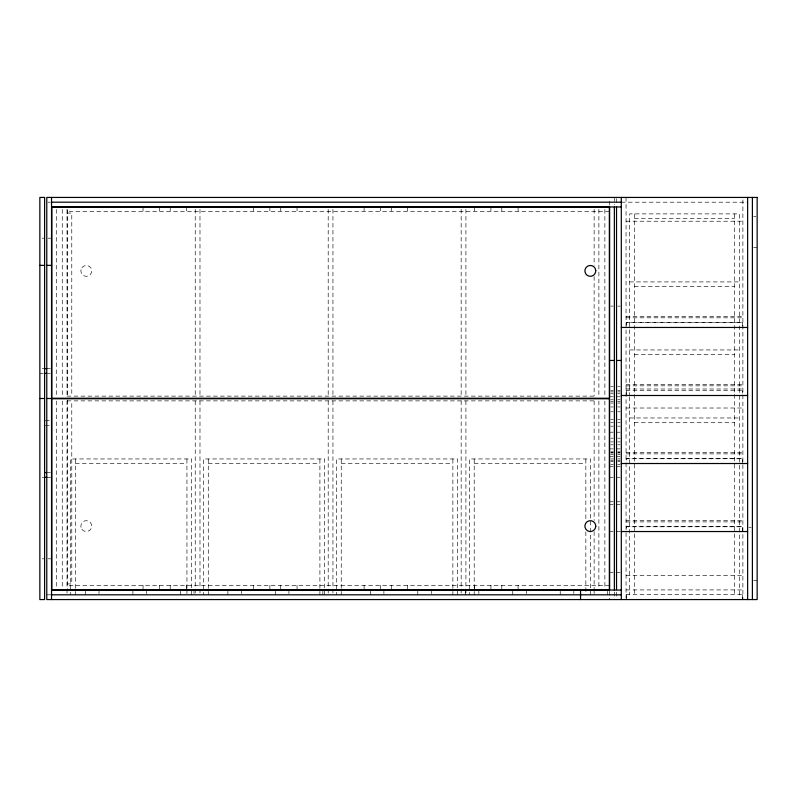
<?xml version="1.0" encoding="UTF-8"?>
<svg xmlns="http://www.w3.org/2000/svg" width="797" height="797" viewBox="0 0 797 797"><rect width="100%" height="100%" fill="white"/><g stroke="black" fill="none" stroke-linecap="round" stroke-linejoin="round"><path stroke-width="0.6" stroke-dasharray="3.98 2.99" d="M47.969 202.189L50.341 202.189M621.301 202.189L747.636 202.189M609.615 211.703L69.737 211.703L69.737 209.322M67.018 213.058L71.78 213.058L71.78 396.009M753.583 216.455L755.964 216.455M634.342 218.647L734.595 218.647M626.053 221.217L742.884 221.217M42.231 238.193L44.602 238.193M47.969 238.193L51.536 238.193M753.583 247.459L757.15 247.459M629.58 281.919L739.357 281.919M634.342 286.671L734.595 286.671M610.801 306.118L613.182 306.118M617.735 306.118L620.106 306.118M626.053 316.598L742.884 316.598M626.053 317.814L742.884 317.814M626.053 322.576L742.884 322.576M629.58 349.943L739.357 349.943M634.342 354.695L734.595 354.695M42.231 368.613L44.602 368.613M46.774 368.613L50.36 368.613M39.85 373.365L43.357 373.365M48.029 373.365L50.36 373.365M626.053 384.622L742.884 384.622M626.053 385.838L742.884 385.838M610.801 386.545L613.182 386.545M617.735 386.545L620.106 386.545M626.053 388.986L742.884 388.986M610.801 390.44L613.182 390.44M617.735 390.44L620.106 390.44M626.053 390.6L742.884 390.6M610.801 391.895L613.182 391.895M617.735 391.895L620.106 391.895M610.801 393.748L613.182 393.748M617.735 393.748L620.106 393.748M67.018 396.119L594.124 396.119M609.615 396.757L613.182 396.757M616.539 396.757L620.106 396.757M610.801 399.755L613.182 399.755M617.735 399.755L620.106 399.755M67.018 400.881L594.124 400.881M610.801 401.608L613.182 401.608M617.735 401.608L620.106 401.608M610.801 403.063L613.182 403.063M617.735 403.063L620.106 403.063M610.801 406.958L613.182 406.958M617.735 406.958L620.106 406.958M626.053 408.014L742.884 408.014M610.801 411.78L613.182 411.78M617.735 411.78L620.106 411.78M629.58 417.967L739.357 417.967M610.801 419.571L613.182 419.571M617.735 419.571L620.106 419.571M45.28 420.577L50.36 420.577M610.801 422.48L613.182 422.48M617.735 422.48L620.106 422.48M634.342 422.719L734.595 422.719M45.28 425.329L50.36 425.329M610.801 426.186L613.182 426.186M617.735 426.186L620.106 426.186M609.615 432.193L613.182 432.193M616.539 432.193L620.106 432.193M610.801 438.191L613.182 438.191M617.735 438.191L620.106 438.191M610.801 441.907L613.182 441.907M617.735 441.907L620.106 441.907M610.801 444.806L613.182 444.806M617.735 444.806L620.106 444.806M609.615 448.89L613.182 448.89M616.539 448.89L620.106 448.89M610.801 451.849L613.182 451.849M617.735 451.849L620.106 451.849M610.801 452.606L613.182 452.606M617.735 452.606L620.106 452.606M626.053 452.646L742.884 452.646M610.801 452.955L613.182 452.955M617.735 452.955L620.106 452.955M626.053 453.862L742.884 453.862M610.801 454.37L613.182 454.37M617.735 454.37L620.106 454.37M609.615 456.641L613.182 456.641M616.539 456.641L620.106 456.641M626.053 458.624L742.884 458.624M610.801 458.923L613.182 458.923M617.735 458.923L620.106 458.923M610.801 460.337L613.182 460.337M617.735 460.337L620.106 460.337M610.801 461.433L613.182 461.433M617.735 461.433L620.106 461.433M75.307 463.705L186.946 463.705M208.276 463.705L319.906 463.705M341.236 463.705L452.875 463.705M474.205 463.705L585.845 463.705M610.801 464.402L613.182 464.402M617.735 464.402L620.106 464.402M609.615 466.424L613.182 466.424M616.539 466.424L620.106 466.424M48.029 472.541L50.36 472.541M42.231 477.293L44.602 477.293M46.774 477.293L51.536 477.293M609.615 477.293L613.182 477.293M616.539 477.293L620.106 477.293M609.615 501.751L613.182 501.751M616.539 501.751L620.106 501.751M609.615 504.461L613.182 504.461M616.539 504.461L620.106 504.461M626.053 520.67L742.884 520.67M626.053 521.896L742.884 521.896M626.053 526.648L742.884 526.648M748.831 527.285L751.202 527.285M609.615 531.639L613.182 531.639M616.539 531.639L620.106 531.639M42.231 558.807L44.602 558.807M47.969 558.807L51.536 558.807M609.615 572.395L613.182 572.395M616.539 572.395L620.106 572.395M626.053 575.653L742.884 575.653M753.583 580.545L757.15 580.545M67.018 583.942L71.78 583.942L71.78 400.991M609.615 585.297L69.737 585.297L69.737 590.049M626.053 589.919L742.884 589.919M46.774 594.811L51.536 594.811M626.053 594.672L742.884 594.672M742.884 199.818L742.884 464.213M742.884 464.751L742.884 599.563M742.615 326.272L742.615 322.705L626.322 322.705L626.322 327.457M742.615 390.729L742.615 393.11M742.615 463.515L742.615 458.753L626.322 458.753L626.322 463.515M742.615 531.539L742.615 526.777L626.322 526.777L626.322 531.539M742.615 594.811L742.615 599.563M739.357 594.672L739.357 213.885L629.58 213.885L629.58 395.631M734.595 213.885L734.595 393.16M734.595 394.395L734.595 594.672M634.342 213.885L634.342 393.16M634.342 394.395L634.342 594.672M629.58 396.866L629.58 594.672M626.322 390.729L626.322 395.491M626.322 594.811L626.322 599.563M626.053 197.437L626.053 462.3M626.053 462.967L626.053 598.328M616.539 198.682L616.539 204.909M616.539 592.091L616.539 598.318M614.367 197.437L614.367 204.909M614.367 592.091L614.367 599.563M609.615 201.143L609.615 205.756M609.615 591.244L609.615 599.563M607.712 591.244L607.712 594.811M604.863 209.432L604.863 396.009M604.863 400.991L604.863 588.804M598.886 209.322L598.886 396.009M598.886 400.991L598.886 590.049M594.124 209.322L594.124 265.411M594.124 276.459L594.124 396.009M594.124 400.991L594.124 520.541M594.124 531.589L594.124 588.863M594.124 590.049L594.124 593.616M590.597 594.811L590.597 458.952L469.453 458.952L469.453 591.105M585.845 458.952L585.845 519.475M585.845 531.818L585.845 594.811M573.82 591.244L573.82 593.616M560.231 591.244L560.231 594.811M526.339 591.244L526.339 593.616M518.1 206.951L518.1 211.703M518.1 585.297L518.1 588.863M512.75 591.244L512.75 594.811M501.801 206.951L501.801 211.703M501.801 585.297L501.801 588.863M490.932 206.951L490.932 211.703M490.932 585.297L490.932 588.863M478.858 591.244L478.858 593.616M474.633 206.951L474.633 211.703M474.633 585.297L474.633 588.863M474.205 458.952L474.205 594.811M469.453 592.34L469.453 594.811M465.916 209.322L465.916 396.119M465.916 400.881L465.916 593.616M465.269 591.244L465.269 594.811M461.164 209.322L461.164 396.119M461.164 400.881L461.164 593.616M457.627 594.811L457.627 458.952L336.483 458.952L336.483 594.811M452.875 458.952L452.875 594.811M431.376 591.244L431.376 593.616M417.787 591.244L417.787 594.811M407.576 206.951L407.576 211.703M407.576 585.297L407.576 588.863M391.277 206.951L391.277 211.703M391.277 585.297L391.277 588.863M383.895 591.244L383.895 593.616M380.408 206.951L380.408 211.703M380.408 585.297L380.408 588.863M370.306 591.244L370.306 594.811M364.099 206.951L364.099 211.703M364.099 585.297L364.099 588.863M341.236 458.952L341.236 594.811M332.947 209.322L332.947 396.119M332.947 400.881L332.947 593.616M328.195 209.322L328.195 396.119M328.195 400.881L328.195 593.616M324.668 594.811L324.668 458.952L203.514 458.952L203.514 591.105M322.835 591.244L322.835 594.811M319.906 458.952L319.906 594.811M297.042 206.951L297.042 211.703M297.042 585.297L297.042 588.863M288.932 591.244L288.932 593.616M280.743 206.951L280.743 211.703M280.743 585.297L280.743 588.863M275.354 591.244L275.354 594.811M269.874 206.951L269.874 211.703M269.874 585.297L269.874 588.863M253.576 206.951L253.576 211.703M253.576 585.297L253.576 588.863M241.451 591.244L241.451 593.616M227.872 591.244L227.872 594.811M208.276 458.952L208.276 594.811M203.514 592.34L203.514 594.811M199.987 209.322L199.987 396.119M199.987 400.881L199.987 593.616M195.235 209.322L195.235 396.119M195.235 400.881L195.235 593.616M193.97 591.244L193.97 593.616M191.698 594.811L191.698 458.952L70.554 458.952L70.554 591.105M186.946 458.952L186.946 588.634M186.946 589.87L186.946 593.616M186.518 206.951L186.518 211.703M186.518 585.297L186.518 588.863M180.391 591.244L180.391 594.811M170.209 206.951L170.209 211.703M170.209 585.297L170.209 588.863M159.35 206.951L159.35 211.703M159.35 585.297L159.35 588.863M146.499 591.244L146.499 593.616M143.042 206.951L143.042 211.703M143.042 585.297L143.042 588.863M132.91 591.244L132.91 594.811M99.017 591.244L99.017 593.616M85.428 591.244L85.428 594.811M75.307 458.952L75.307 594.811M70.554 592.34L70.554 594.811M67.297 209.701L67.297 396.986M67.297 400.014L67.297 588.545M67.018 209.432L67.018 396.009M67.018 400.991L67.018 593.616M62.266 209.432L62.266 396.009M62.266 400.991L62.266 588.804M56.288 209.432L56.288 396.009M56.288 400.991L56.288 588.804M81.025 269.625L80.876 271.04A5.43 5.43 0 0 0 88.746 275.752A5.43 5.43 0 0 0 89.692 266.626A5.43 5.43 0 0 0 81.025 269.625M81.025 527.375L80.876 525.96A5.43 5.43 0 0 1 88.746 521.248A5.43 5.43 0 0 1 89.692 530.374A5.43 5.43 0 0 1 81.025 527.375"/><path stroke-width="1.2" d="M51.536 202.189L621.301 202.189M51.536 206.951L621.301 206.951M39.85 265.361L44.602 265.361M46.774 265.361L51.536 265.361M621.301 327.457L747.636 327.457M609.615 360.463L614.367 360.463M616.539 360.463L621.301 360.463M44.522 368.613L46.864 368.613M44.522 373.365L46.864 373.365M621.301 395.491L747.636 395.491M39.85 398.5L44.602 398.5M46.774 398.5L51.536 398.5M621.301 463.515L747.636 463.515M44.522 472.541L46.864 472.541M44.522 477.293L46.864 477.293M621.301 531.539L747.636 531.539M51.536 590.049L621.301 590.049M51.536 594.811L621.301 594.811M752.398 197.437L752.398 599.563M747.636 197.437L747.636 599.563M621.301 197.437L621.301 599.563M616.539 206.951L616.539 589.621M614.367 206.951L614.367 589.85M609.615 206.951L609.615 589.85M580.545 590.049L580.545 599.563M51.536 197.437L51.536 599.563M595.748 270.522L595.658 271.936A5.43 5.43 0 0 1 587.12 275.274A5.43 5.43 0 0 1 587.698 266.128A5.43 5.43 0 0 1 595.748 270.522M44.602 197.437L39.85 197.437L39.85 599.563L44.602 599.563L44.602 197.437M757.15 197.437L46.774 197.437L46.774 599.563L757.15 599.563L757.15 197.437M609.346 207.22L51.805 207.22L51.805 398.231L609.346 398.231L609.346 207.22M609.346 398.769L51.805 398.769L51.805 589.78L609.346 589.78L609.346 398.769M595.748 526.478L595.658 525.064A5.43 5.43 0 0 0 587.12 521.726A5.43 5.43 0 0 0 587.698 530.872A5.43 5.43 0 0 0 595.748 526.478"/></g></svg>
